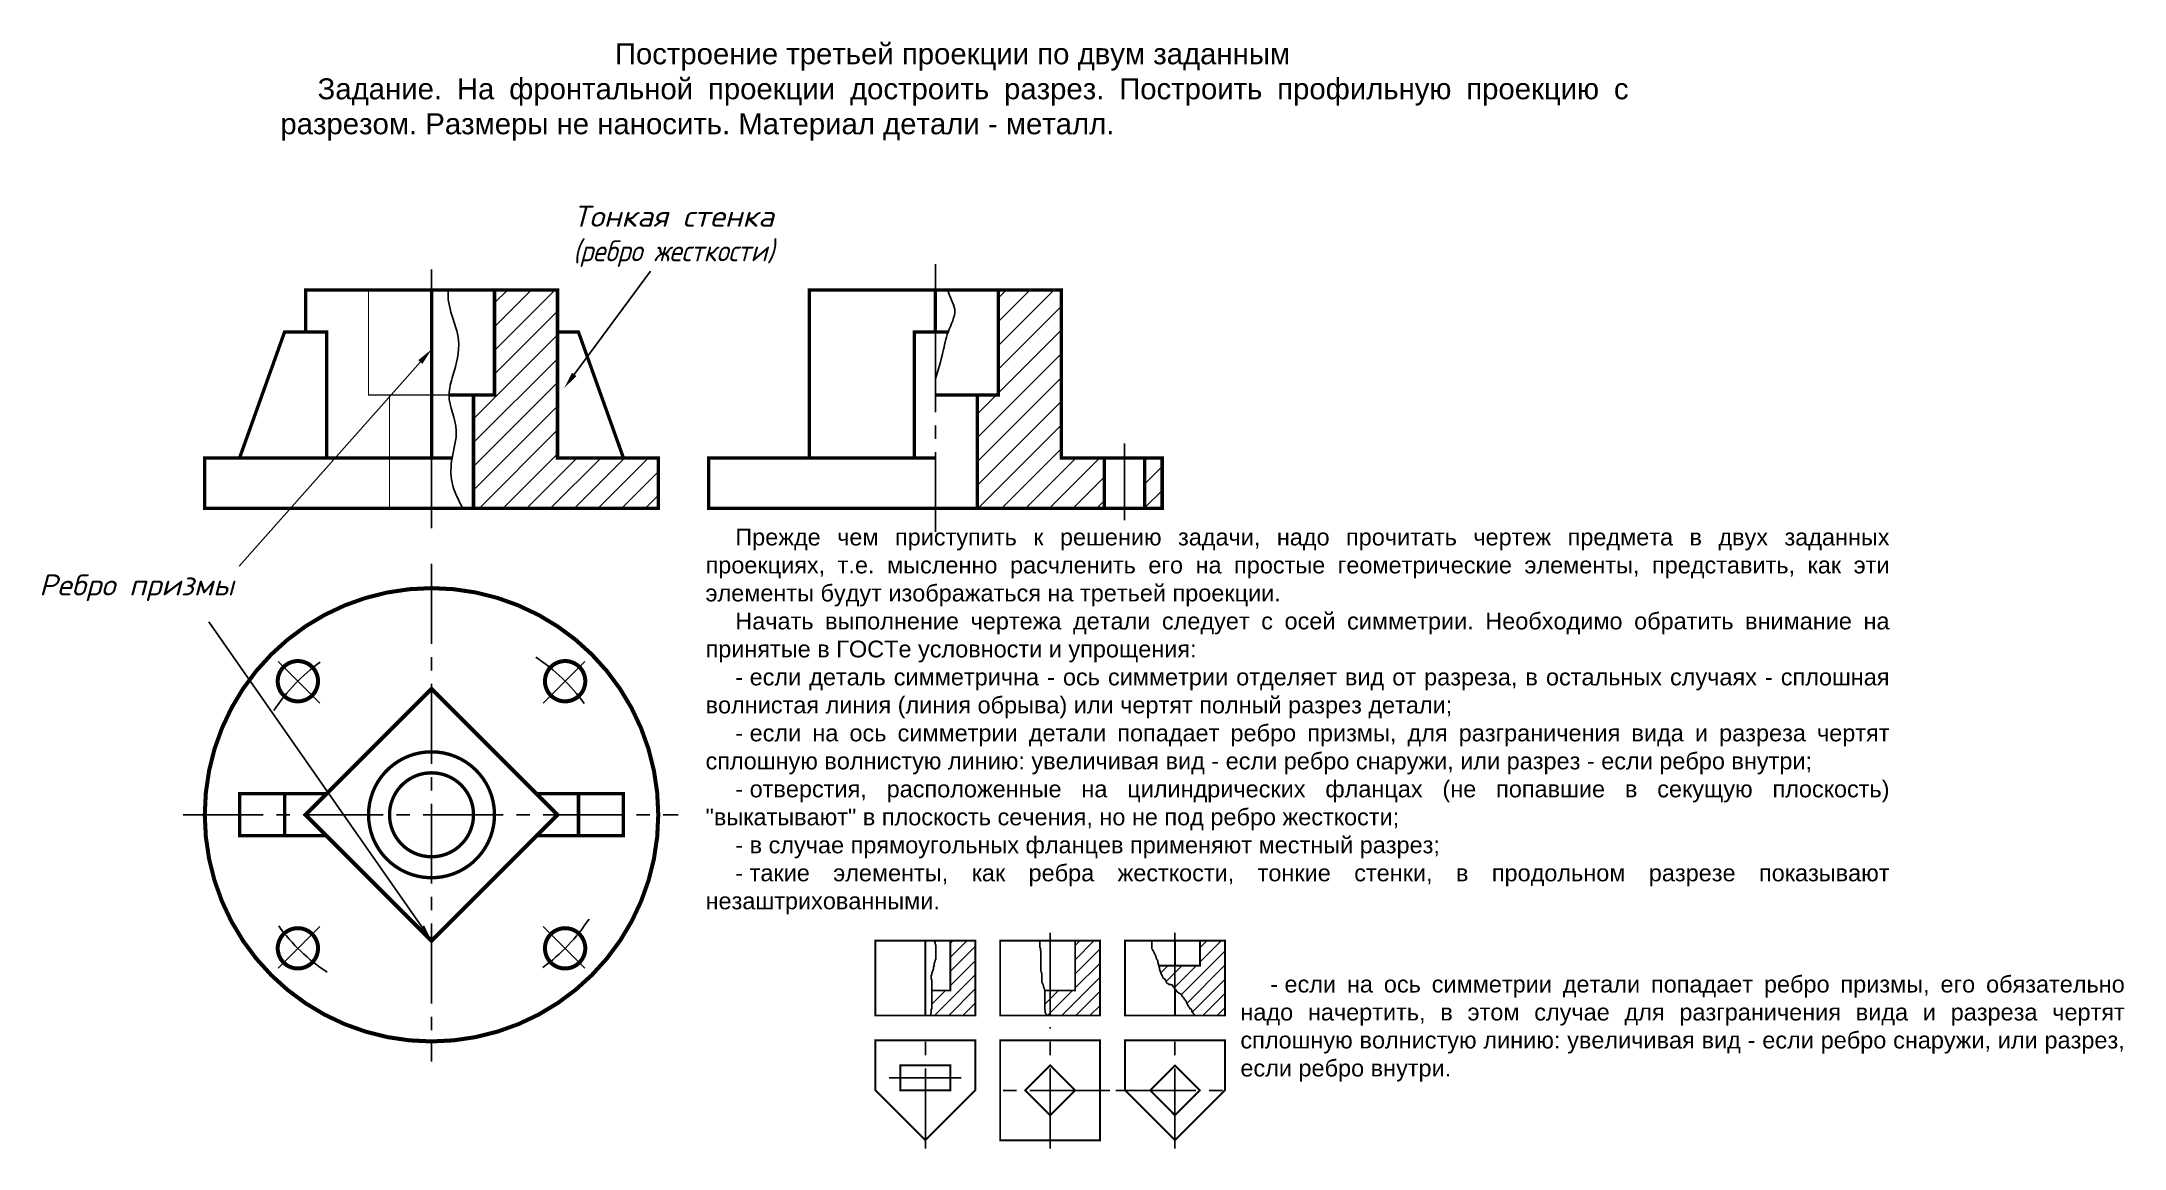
# Model space of a CAD drawing. Extents: x -3 to 493, y 50 to 314.
import ezdxf
from ezdxf import colors
from ezdxf.entities.mleader import LeaderData, LeaderLine
from ezdxf.enums import TextEntityAlignment as Align
from ezdxf.math import Vec2, Vec3

# ---------------------------------------------------------------- set-up
doc = ezdxf.new("R2010")
doc.units = 0
doc.linetypes.add('CENTER2', pattern=[28.575, 19.05, -3.175, 3.175, -3.175])
doc.linetypes.add('DASHED2', pattern=[9.525, 6.35, -3.175])
for name, color, linetype, lineweight in [('Оси', 2, 'CENTER2', 25), ('Основная', 3, 'CONTINUOUS', 80), ('Тонкая', 6, 'CONTINUOUS', 25), ('Штриховая', 4, 'DASHED2', 30)]:
    doc.layers.add(name, color=color, linetype=linetype, lineweight=lineweight)
doc.layers.add('ТЕКСТ', color=2, linetype='CONTINUOUS', plot=False)
doc.styles.add('GAL', font='simplex.shx')
doc.styles.get("Standard").update_dxf_attribs({"font": 'ISOCP'})
doc.styles.add('Т', font='simplex.shx', dxfattribs={"oblique": 15})
pattern_1 = [(45, (141.8728, -120.1422), (-1.681534, 1.681534), [])]

# ---------------------------------------------------------------- blocks, each defined once
blk = doc.blocks.new('*U0')
at = {"layer": 'Оси'}
blk.add_line((-4.09, -5.41), (5.84, 4.52), dxfattribs=at)
blk.add_arc((-30.69, -32.01), 45, 36.0674, 56.4911, dxfattribs=at)
blk = doc.blocks.new('*U1')
at = {"layer": 'Оси', "color": 0, "linetype": 'ByBlock', "lineweight": -2, "transparency": 16777216}
for p, rotation in [((57.66, 160.5), 90), ((57.66, 160.5), 90), ((121.67, 99.12), 270), ((121.67, 99.12), 270), ((58.98, 97.8), 180), ((58.98, 97.8), 180)]:
    blk.add_blockref('*U0', p, dxfattribs=dict(at, rotation=rotation))
blk.add_blockref('*U0', (120.35, 161.82), dxfattribs=at)

msp = doc.modelspace()

# ---------------------------------------------------------------- hatches: boundary and pattern name
at = {"layer": 'Тонкая'}
h = msp.add_hatch(dxfattribs=at)
h.set_pattern_fill('', color=256, scale=4, angle=45, pattern_type=0)
h.set_pattern_definition([(45, (0, 0), (-2.828427, 2.828427), [])])
h.paths.add_polyline_path([(143.67, 214.81), (143.67, 202.81), (99.67, 202.81), (99.67, 229.81), (104.67, 229.81), (104.67, 254.81), (119.67, 254.81), (119.67, 244.81), (119.67, 214.81), (135.38, 214.81)])
h.paths.add_polyline_path([(249.87, 214.81), (249.87, 202.81), (219.67, 202.81), (219.67, 229.81), (224.67, 229.81), (224.67, 254.81), (239.67, 254.81), (239.67, 214.81)])
h.paths.add_polyline_path([(263.67, 214.81), (263.67, 202.81), (259.47, 202.81), (259.47, 214.81)])
h = msp.add_hatch(dxfattribs=at)
h.set_pattern_fill('_U', color=256, scale=2.378049, angle=45, style=0, pattern_type=0)
h.set_pattern_definition(pattern_1)
h.paths.add_polyline_path([(213.21, 87.94), (208.81, 87.94), (208.81, 83.73), (208.68, 83.34), (208.68, 82.81), (208.55, 82.41), (208.55, 81.99), (219.16, 81.99), (219.16, 99.83), (213.21, 99.83)])
h = msp.add_hatch(dxfattribs=at)
h.set_pattern_fill('_U', color=256, scale=2.378049, angle=45, style=0, pattern_type=0)
h.set_pattern_definition(pattern_1)
h.paths.add_polyline_path([(242.94, 87.94), (236.99, 87.94), (236.99, 81.99), (248.88, 81.99), (248.88, 99.83), (242.94, 99.83)])
h.paths.add_polyline_path([(236.99, 87.94), (235.72, 87.94), (235.72, 83.35), (235.77, 83.25), (235.77, 82.92), (235.82, 82.73), (235.86, 82.58), (235.96, 82.44), (236.01, 82.35), (236.1, 82.25), (236.15, 82.11), (236.21, 81.99), (236.99, 81.99)])
h = msp.add_hatch(dxfattribs=at)
h.set_pattern_fill('_U', color=256, scale=2.378049, angle=45, style=0, pattern_type=0)
h.set_pattern_definition(pattern_1)
h.paths.add_polyline_path([(278.61, 99.83), (272.67, 99.83), (272.67, 93.88), (266.72, 93.88), (266.72, 88.26), (266.76, 88.22), (266.89, 88.22), (266.89, 88.08), (267.03, 88.08), (267.03, 87.82), (267.16, 87.69), (267.29, 87.69), (267.29, 87.56), (267.42, 87.56), (267.55, 87.42), (267.69, 87.29), (267.95, 87.16), (268.08, 87.16), (268.21, 87.03), (268.35, 86.9), (268.35, 86.63), (268.48, 86.63), (268.61, 86.5), (268.61, 86.37), (268.87, 86.11), (268.87, 85.97), (269.01, 85.84), (269.27, 85.58), (269.4, 85.45), (269.4, 85.18), (269.53, 85.05), (269.53, 84.92), (269.67, 84.65), (269.8, 84.52), (269.93, 84.13), (270.06, 84), (270.33, 83.6), (270.59, 83.47), (270.72, 83.2), (270.72, 82.94), (270.85, 82.81), (270.99, 82.68), (271.12, 82.41), (271.25, 82.28), (271.25, 81.99), (278.61, 81.99)])
h.paths.add_polyline_path([(266.72, 93.88), (262.87, 93.88), (262.93, 93.75), (262.93, 93.49), (263.07, 93.23), (263.07, 92.96), (263.2, 92.7), (263.2, 92.44), (263.33, 92.17), (263.46, 91.91), (263.73, 91.38), (263.86, 90.99), (264.25, 90.72), (264.39, 90.46), (264.65, 90.19), (264.65, 89.93), (264.78, 89.8), (264.78, 89.67), (264.91, 89.67), (265.05, 89.53), (265.18, 89.53), (265.18, 89.4), (265.71, 89.4), (265.97, 89.27), (266.1, 89.27), (266.1, 89.01), (266.23, 89.01), (266.37, 88.88), (266.37, 88.74), (266.5, 88.61), (266.5, 88.48), (266.72, 88.26)])

# ---------------------------------------------------------------- linework, layer by layer
at = {"layer": 'Оси'}
for p, q in [((89.67, 259.74), (89.67, 254.81)), ((209.67, 261), (209.67, 254.81)), ((209.67, 244.81), (209.67, 197.18)), ((254.67, 218.26), (254.67, 200)), ((89.67, 214.81), (89.67, 198.08)), ((89.67, 189.6), (89.67, 71.03)), ((30.55, 129.81), (148.43, 129.81)), ((236.99, 99.83), (236.99, 101.66)), ((266.72, 101.66), (266.72, 99.83)), ((266.72, 93.88), (266.72, 87.94)), ((236.99, 87.94), (236.99, 81.99)), ((207.27, 50.34), (207.27, 78.85)), ((236.99, 50.34), (236.99, 79.25)), ((266.72, 50.34), (266.72, 78.59)), ((215.83, 67.12), (198.65, 67.12)), ((251.19, 64.16), (222.67, 64.16)), ((252.64, 64.16), (280.75, 64.16))]:
    msp.add_line(p, q, dxfattribs=at)
at = {"layer": 'Основная'}
for points, const_width in [([(59.67, 244.81), (59.67, 254.81), (119.67, 254.81), (119.67, 214.81), (143.67, 214.81), (143.67, 202.81), (35.67, 202.81), (35.67, 214.81), (94.56, 214.81)], 0.8), ([(89.67, 254.81), (89.67, 214.81)], 0.8), ([(89.67, 254.81), (89.67, 214.81)], 0.8), ([(104.67, 254.81), (104.67, 229.81), (93.84, 229.81)], 0.8), ([(179.67, 214.81), (179.67, 254.81), (239.67, 254.81), (239.67, 214.81), (263.67, 214.81), (263.67, 202.81), (155.67, 202.81), (155.67, 214.81), (209.67, 214.81)], 0.8), ([(209.67, 254.81), (209.67, 244.81)], 0.8), ([(209.67, 254.81), (209.67, 244.81)], 0.8), ([(224.67, 254.81), (224.67, 229.81), (209.67, 229.81)], 0.8), ([(43.95, 214.81), (54.67, 244.81), (64.67, 244.81), (64.67, 214.81)], 0.8), ([(135.38, 214.81), (124.67, 244.81), (119.67, 244.81)], 0.8), ([(204.67, 214.81), (204.67, 244.81), (212.68, 244.81)], 0.8), ([(99.67, 229.81), (99.67, 202.81)], 0.8), ([(219.67, 229.81), (219.67, 202.81)], 0.8), ([(249.87, 202.81), (249.87, 214.81)], 0.8), ([(259.47, 202.81), (259.47, 214.81)], 0.8), ([(64.67, 134.81), (43.95, 134.81), (43.95, 124.81), (64.67, 124.81)], 0.8), ([(54.67, 134.81), (54.67, 124.81)], 0.8), ([(114.67, 134.81), (135.38, 134.81), (135.38, 124.81), (114.67, 124.81)], 0.8), ([(124.67, 134.81), (124.67, 124.81)], 0.8), ([(195.38, 99.83), (195.38, 81.99), (219.16, 81.99), (219.16, 99.83), (195.38, 99.83)], 0.45), ([(207.27, 99.83), (207.27, 81.99)], 0.45), ([(213.21, 99.83), (213.21, 87.94), (208.81, 87.94)], 0.45), ([(225.1, 99.83), (225.1, 81.99), (248.88, 81.99), (248.88, 99.83), (225.1, 99.83)], 0.45), ([(235.72, 87.94), (242.94, 87.94), (242.94, 99.83)], 0.45), ([(236.99, 99.83), (236.99, 87.94)], 0.45), ([(254.83, 99.83), (254.83, 81.99), (278.61, 81.99), (278.61, 99.83), (254.83, 99.83)], 0.45), ([(272.67, 99.83), (272.67, 93.88), (262.87, 93.88)], 0.45), ([(266.72, 99.83), (266.72, 93.88)], 0.45), ([(266.72, 88.26), (266.72, 81.99)], 0.45), ([(207.27, 52.27), (219.16, 64.16), (219.16, 76.05), (195.38, 76.05), (195.38, 64.16), (207.27, 52.27)], 0.45), ([(225.1, 76.05), (225.1, 52.27), (248.88, 52.27), (248.88, 76.05), (225.1, 76.05)], 0.45), ([(254.83, 76.05), (278.61, 76.05), (278.61, 64.16), (266.72, 52.27), (254.83, 64.16), (254.83, 76.05)], 0.45), ([(213.21, 70.1), (213.21, 64.16), (201.32, 64.16), (201.32, 70.1), (213.21, 70.1)], 0.45), ([(236.99, 70.1), (231.05, 64.16), (236.99, 58.21), (242.94, 64.16), (236.99, 70.1)], 0.45), ([(266.72, 70.1), (260.78, 64.16), (266.72, 58.21), (272.67, 64.16), (266.72, 70.1)], 0.45)]:
    msp.add_lwpolyline(points, dxfattribs=dict(at, const_width=const_width))
at = {"layer": 'Основная', "const_width": 0.96}
for points in [[(89.67, 183.81, 1), (89.67, 75.81, 1)], [(59.97, 165.94, 1), (55.72, 157.33, 1)], [(123.61, 165.94, 1), (119.36, 157.33, 1)], [(59.97, 102.3, 1), (55.72, 93.69, 1)], [(123.61, 102.3, 1), (119.36, 93.69, 1)]]:
    msp.add_lwpolyline(points, format="xyb", close=True, dxfattribs=at)
msp.add_lwpolyline([(59.67, 129.81), (89.67, 99.81), (119.67, 129.81), (89.67, 159.81)], close=True, dxfattribs=at)
at = {"layer": 'Основная', "const_width": 0.8}
for points in [[(74.67, 129.81, 2.414214), (89.67, 144.81, 0.414214), (74.67, 129.81, 1)], [(79.67, 129.81, 2.414214), (89.67, 139.81, 0.414214), (79.67, 129.81, 1)]]:
    msp.add_lwpolyline(points, format="xyb", dxfattribs=at)
at = {"layer": 'Тонкая'}
for points in [[(209.34, 99.83), (209.34, 99.82), (209.47, 99.69), (209.61, 99.29), (209.61, 99.03), (209.74, 98.77), (209.74, 95.47), (209.61, 95.07), (209.34, 94.28), (209.34, 93.89), (209.21, 93.49), (209.21, 93.1), (209.08, 92.7), (208.95, 92.44), (208.81, 92.04), (208.81, 91.78), (208.68, 91.51), (208.68, 90.72), (208.81, 90.46), (208.81, 83.73), (208.68, 83.34), (208.68, 82.81), (208.55, 82.41), (208.55, 82.02), (208.54, 81.99)], [(234.53, 99.83), (234.53, 98.28), (234.58, 98.13), (234.67, 97.94), (234.67, 97.7), (234.72, 97.61), (234.72, 97.46), (234.77, 97.32), (234.77, 92.79), (234.86, 92.41), (234.91, 92.27), (234.96, 92.08), (235.05, 91.93), (235.05, 89.93), (235.1, 89.79), (235.2, 89.6), (235.24, 89.45), (235.29, 89.26), (235.39, 88.98), (235.43, 88.83), (235.48, 88.69), (235.53, 88.59), (235.58, 88.45), (235.63, 88.31), (235.67, 88.21), (235.67, 88.12), (235.72, 87.93), (235.72, 83.35), (235.77, 83.25), (235.77, 82.92), (235.82, 82.73), (235.86, 82.58), (235.96, 82.44), (236.01, 82.35), (236.1, 82.25), (236.15, 82.11), (236.2, 82.01), (236.2, 81.99)], [(261.22, 99.83), (261.22, 97.84), (261.35, 97.71), (261.48, 97.45), (261.61, 97.32), (261.61, 97.18), (261.75, 97.05), (261.75, 96.92), (261.88, 96.79), (261.88, 96.66), (262.01, 96.52), (262.01, 96.39), (262.14, 96.26), (262.14, 96), (262.27, 95.87), (262.27, 95.6), (262.41, 95.47), (262.41, 95.34), (262.54, 95.21), (262.67, 94.94), (262.67, 94.55), (262.8, 94.28), (262.8, 94.02), (262.93, 93.75), (262.93, 93.49), (263.07, 93.23), (263.07, 92.96), (263.2, 92.7), (263.2, 92.44), (263.33, 92.17), (263.46, 91.91), (263.73, 91.38), (263.86, 90.99), (264.25, 90.72), (264.39, 90.46), (264.65, 90.19), (264.65, 89.93), (264.78, 89.8), (264.78, 89.67), (264.91, 89.67), (265.05, 89.53), (265.18, 89.53), (265.18, 89.4), (265.71, 89.4), (265.97, 89.27), (266.1, 89.27), (266.1, 89.01), (266.23, 89.01), (266.37, 88.88), (266.37, 88.74), (266.5, 88.61), (266.5, 88.48), (266.76, 88.22), (266.89, 88.22), (266.89, 88.08), (267.03, 88.08), (267.03, 87.82), (267.16, 87.69), (267.29, 87.69), (267.29, 87.56), (267.42, 87.56), (267.55, 87.42), (267.69, 87.29), (267.95, 87.16), (268.08, 87.16), (268.21, 87.03), (268.35, 86.9), (268.35, 86.63), (268.48, 86.63), (268.61, 86.5), (268.61, 86.37), (268.87, 86.11), (268.87, 85.97), (269.01, 85.84), (269.27, 85.58), (269.4, 85.45), (269.4, 85.18), (269.53, 85.05), (269.53, 84.92), (269.67, 84.65), (269.8, 84.52), (269.93, 84.13), (270.06, 84), (270.33, 83.6), (270.59, 83.47), (270.72, 83.2), (270.72, 82.94), (270.85, 82.81), (270.99, 82.68), (271.12, 82.41), (271.25, 82.28), (271.25, 81.99)]]:
    msp.add_lwpolyline(points, dxfattribs=at)
for points, knots in [([(93.7, 254.81), (93.11, 250.8), (97.5, 244.11), (95.13, 235.69), (92.99, 228.54), (96.61, 222.02), (94.31, 215.12), (94.08, 208.55), (96.09, 204.8), (97.16, 202.81)], [8.29531, 8.29531, 8.29531, 8.29531, 20.468531, 28.989744, 33.725261, 42.341717, 48.971811, 54.839174, 61.497917, 61.497917, 61.497917, 61.497917]), ([(212.65, 254.81), (212.98, 253.18), (215.38, 250.02), (212.4, 245.02), (211.45, 239.5), (210.32, 235.81), (209.67, 233.69)], [10.311021, 10.311021, 10.311021, 10.311021, 15.233153, 20.806638, 25.732306, 32.329106, 32.329106, 32.329106, 32.329106])]:
    msp.add_open_spline(points, degree=3, knots=knots, dxfattribs=at)
at = {"layer": 'Штриховая', "const_width": 0.3}
for points in [[(74.67, 254.81), (74.67, 229.81), (93.84, 229.81)], [(79.67, 229.81), (79.67, 202.81)]]:
    msp.add_lwpolyline(points, dxfattribs=at)

# ---------------------------------------------------------------- block references
at = {"layer": 'Оси'}
msp.add_blockref('*U1', (0, 0), dxfattribs=at)

# ---------------------------------------------------------------- texts
at = {"layer": 'ТЕКСТ', "style": 'Т', "oblique": 15}
for s, width, p, p2 in [('Тонкая стенка', 0.986872, (123.37, 269.91), (171.24, 269.91)), ('(ребро жесткости)', 0.80098, (123.37, 261.67), (171.24, 261.67))]:
    msp.add_text(s, height=5, dxfattribs=dict(at, width=width)).set_placement(p, p2, align=Align.FIT)
msp.add_text('Ребро призмы', height=5, dxfattribs=at).set_placement((-3.77, 182.07))
at = {"layer": 'ТЕКСТ', "insert": (53.68, 313.61), "char_height": 5, "attachment_point": 1}
msp.add_mtext_dynamic_manual_height_columns('\\pxa1,qc;{\\fArial|b0|i0|c204|p34;Построение третьей проекции по двум заданным\\P\\pi1.7708,a0.25,qj;Задание. На фронтальной проекции достроить разрез. Построить профильную проекцию с разрезом. Размеры не наносить. Материал детали - металл. }', width=320.0964, gutter_width=25, heights=[0], dxfattribs=at)
at = {"layer": 'ТЕКСТ', "char_height": 4, "attachment_point": 1}
for s, width, insert, style in [('\\pxi1.7708,qj;{\\fArial|b0|i0|c204|p34;Прежде\\fArial|b0|i0|c0|p34; \\fArial|b0|i0|c204|p34;чем\\fArial|b0|i0|c0|p34; \\fArial|b0|i0|c204|p34;приступить\\fArial|b0|i0|c0|p34; \\fArial|b0|i0|c204|p34;к\\fArial|b0|i0|c0|p34; \\fArial|b0|i0|c204|p34;решению\\fArial|b0|i0|c0|p34; \\fArial|b0|i0|c204|p34;задачи\\fArial|b0|i0|c0|p34;, \\fArial|b0|i0|c204|p34;надо\\fArial|b0|i0|c0|p34; \\fArial|b0|i0|c204|p34;прочитать\\fArial|b0|i0|c0|p34; \\fArial|b0|i0|c204|p34;чертеж\\fArial|b0|i0|c0|p34; \\fArial|b0|i0|c204|p34;предмета\\fArial|b0|i0|c0|p34; \\fArial|b0|i0|c204|p34;в\\fArial|b0|i0|c0|p34; \\fArial|b0|i0|c204|p34;двух\\fArial|b0|i0|c0|p34; \\fArial|b0|i0|c204|p34;заданных\\fArial|b0|i0|c0|p34; \\fArial|b0|i0|c204|p34;проекциях\\fArial|b0|i0|c0|p34;, \\fArial|b0|i0|c204|p34;т\\fArial|b0|i0|c0|p34;.\\fArial|b0|i0|c204|p34;е\\fArial|b0|i0|c0|p34;. \\fArial|b0|i0|c204|p34;мысленно\\fArial|b0|i0|c0|p34; \\fArial|b0|i0|c204|p34;расчленить\\fArial|b0|i0|c0|p34; \\fArial|b0|i0|c204|p34;его\\fArial|b0|i0|c0|p34; \\fArial|b0|i0|c204|p34;на\\fArial|b0|i0|c0|p34; \\fArial|b0|i0|c204|p34;простые\\fArial|b0|i0|c0|p34; \\fArial|b0|i0|c204|p34;геометрические\\fArial|b0|i0|c0|p34; \\fArial|b0|i0|c204|p34;элементы\\fArial|b0|i0|c0|p34;, \\fArial|b0|i0|c204|p34;представить\\fArial|b0|i0|c0|p34;, \\fArial|b0|i0|c204|p34;как\\fArial|b0|i0|c0|p34; \\fArial|b0|i0|c204|p34;эти\\fArial|b0|i0|c0|p34; \\fArial|b0|i0|c204|p34;элементы\\fArial|b0|i0|c0|p34; \\fArial|b0|i0|c204|p34;будут\\fArial|b0|i0|c0|p34; \\fArial|b0|i0|c204|p34;изображаться\\fArial|b0|i0|c0|p34; \\fArial|b0|i0|c204|p34;на\\fArial|b0|i0|c0|p34; \\fArial|b0|i0|c204|p34;третьей\\fArial|b0|i0|c0|p34; \\fArial|b0|i0|c204|p34;проекции\\fArial|b0|i0|c0|p34;.\\P\\fArial|b0|i0|c204|p34;Начать\\fArial|b0|i0|c0|p34; \\fArial|b0|i0|c204|p34;выполнение\\fArial|b0|i0|c0|p34; \\fArial|b0|i0|c204|p34;чертежа\\fArial|b0|i0|c0|p34; \\fArial|b0|i0|c204|p34;детали\\fArial|b0|i0|c0|p34; \\fArial|b0|i0|c204|p34;следует\\fArial|b0|i0|c0|p34; \\fArial|b0|i0|c204|p34;с\\fArial|b0|i0|c0|p34; \\fArial|b0|i0|c204|p34;осей\\fArial|b0|i0|c0|p34; \\fArial|b0|i0|c204|p34;симметрии\\fArial|b0|i0|c0|p34;. \\fArial|b0|i0|c204|p34;Необходимо\\fArial|b0|i0|c0|p34; \\fArial|b0|i0|c204|p34;обратить\\fArial|b0|i0|c0|p34; \\fArial|b0|i0|c204|p34;внимание\\fArial|b0|i0|c0|p34; \\fArial|b0|i0|c204|p34;на\\fArial|b0|i0|c0|p34; \\fArial|b0|i0|c204|p34;принятые\\fArial|b0|i0|c0|p34; \\fArial|b0|i0|c204|p34;в\\fArial|b0|i0|c0|p34; \\fArial|b0|i0|c204|p34;ГОСТе\\fArial|b0|i0|c0|p34; \\fArial|b0|i0|c204|p34;условности\\fArial|b0|i0|c0|p34; \\fArial|b0|i0|c204|p34;и\\fArial|b0|i0|c0|p34; \\fArial|b0|i0|c204|p34;упрощения\\fArial|b0|i0|c0|p34;:\\P-\\~\\fArial|b0|i0|c204|p34;если деталь симметрична - ось симметрии отделяет вид от разреза,\\fArial|b0|i0|c0|p34; \\fArial|b0|i0|c204|p34;в\\fArial|b0|i0|c0|p34; \\fArial|b0|i0|c204|p34;остальных\\fArial|b0|i0|c0|p34; \\fArial|b0|i0|c204|p34;случаях\\fArial|b0|i0|c0|p34; - \\fArial|b0|i0|c204|p34;сплошная\\fArial|b0|i0|c0|p34; \\fArial|b0|i0|c204|p34;волнистая\\fArial|b0|i0|c0|p34; \\fArial|b0|i0|c204|p34;линия (линия обрыва) или чертят полный разрез детали\\fArial|b0|i0|c0|p34;;\\fArial|b0|i0|c204|p34;\\P\\fArial|b0|i0|c0|p34;-\\~\\fArial|b0|i0|c204|p34;если\\fArial|b0|i0|c0|p34; \\fArial|b0|i0|c204|p34;на\\fArial|b0|i0|c0|p34; \\fArial|b0|i0|c204|p34;ось\\fArial|b0|i0|c0|p34; \\fArial|b0|i0|c204|p34;симметрии\\fArial|b0|i0|c0|p34; \\fArial|b0|i0|c204|p34;детали\\fArial|b0|i0|c0|p34; \\fArial|b0|i0|c204|p34;попадает\\fArial|b0|i0|c0|p34; \\fArial|b0|i0|c204|p34;ребро призмы\\fArial|b0|i0|c0|p34;, \\fArial|b0|i0|c204|p34;для\\fArial|b0|i0|c0|p34; \\fArial|b0|i0|c204|p34;разграничения\\fArial|b0|i0|c0|p34; \\fArial|b0|i0|c204|p34;вида\\fArial|b0|i0|c0|p34; \\fArial|b0|i0|c204|p34;и\\fArial|b0|i0|c0|p34; \\fArial|b0|i0|c204|p34;разреза\\fArial|b0|i0|c0|p34; \\fArial|b0|i0|c204|p34;чертят\\fArial|b0|i0|c0|p34; \\fArial|b0|i0|c204|p34;сплошную\\fArial|b0|i0|c0|p34; \\fArial|b0|i0|c204|p34;волнистую\\fArial|b0|i0|c0|p34; \\fArial|b0|i0|c204|p34;линию\\fArial|b0|i0|c0|p34;: \\fArial|b0|i0|c204|p34;увеличивая\\fArial|b0|i0|c0|p34; \\fArial|b0|i0|c204|p34;вид\\fArial|b0|i0|c0|p34; - \\fArial|b0|i0|c204|p34;если\\fArial|b0|i0|c0|p34; \\fArial|b0|i0|c204|p34;ребро\\fArial|b0|i0|c0|p34; \\fArial|b0|i0|c204|p34;снаружи\\fArial|b0|i0|c0|p34;, \\fArial|b0|i0|c204|p34;или\\fArial|b0|i0|c0|p34; \\fArial|b0|i0|c204|p34;разрез\\fArial|b0|i0|c0|p34; - \\fArial|b0|i0|c204|p34;если\\fArial|b0|i0|c0|p34; \\fArial|b0|i0|c204|p34;ребро\\fArial|b0|i0|c0|p34; \\fArial|b0|i0|c204|p34;внутри;\\fArial|b0|i0|c0|p34;\\P-\\~\\fArial|b0|i0|c204|p34;отверстия\\fArial|b0|i0|c0|p34;, \\fArial|b0|i0|c204|p34;расположенные\\fArial|b0|i0|c0|p34; \\fArial|b0|i0|c204|p34;на\\fArial|b0|i0|c0|p34; \\fArial|b0|i0|c204|p34;цилиндрических\\fArial|b0|i0|c0|p34; \\fArial|b0|i0|c204|p34;фланцах\\fArial|b0|i0|c0|p34; \\fArial|b0|i0|c204|p34;(не\\fArial|b0|i0|c0|p34; \\fArial|b0|i0|c204|p34;попавшие\\fArial|b0|i0|c0|p34; \\fArial|b0|i0|c204|p34;в\\fArial|b0|i0|c0|p34; \\fArial|b0|i0|c204|p34;секущую\\fArial|b0|i0|c0|p34; \\fArial|b0|i0|c204|p34;плоскость)\\fArial|b0|i0|c0|p34; "\\fArial|b0|i0|c204|p34;выкатывают\\fArial|b0|i0|c0|p34;" \\fArial|b0|i0|c204|p34;в\\fArial|b0|i0|c0|p34; \\fArial|b0|i0|c204|p34;плоскость\\fArial|b0|i0|c0|p34; \\fArial|b0|i0|c204|p34;сечения, но не под ребро жесткости\\fArial|b0|i0|c0|p34;;\\P-\\~\\fArial|b0|i0|c204|p34;в\\fArial|b0|i0|c0|p34; \\fArial|b0|i0|c204|p34;случае\\fArial|b0|i0|c0|p34; \\fArial|b0|i0|c204|p34;прямоугольных\\fArial|b0|i0|c0|p34; \\fArial|b0|i0|c204|p34;фланцев\\fArial|b0|i0|c0|p34; \\fArial|b0|i0|c204|p34;применяют\\fArial|b0|i0|c0|p34; \\fArial|b0|i0|c204|p34;местный\\fArial|b0|i0|c0|p34; \\fArial|b0|i0|c204|p34;разрез\\fArial|b0|i0|c0|p34;;\\P-\\~\\fArial|b0|i0|c204|p34;такие\\fArial|b0|i0|c0|p34; \\fArial|b0|i0|c204|p34;элементы\\fArial|b0|i0|c0|p34;, \\fArial|b0|i0|c204|p34;как\\fArial|b0|i0|c0|p34; \\fArial|b0|i0|c204|p34;ребра\\fArial|b0|i0|c0|p34; \\fArial|b0|i0|c204|p34;жесткости\\fArial|b0|i0|c0|p34;, \\fArial|b0|i0|c204|p34;тонкие\\fArial|b0|i0|c0|p34; \\fArial|b0|i0|c204|p34;стенки\\fArial|b0|i0|c0|p34;, \\fArial|b0|i0|c204|p34;в\\fArial|b0|i0|c0|p34; \\fArial|b0|i0|c204|p34;продольном\\fArial|b0|i0|c0|p34; \\fArial|b0|i0|c204|p34;разрезе\\fArial|b0|i0|c0|p34; \\fArial|b0|i0|c204|p34;показывают\\fArial|b0|i0|c0|p34; \\fArial|b0|i0|c204|p34;незаштрихованными\\fArial|b0|i0|c0|p34;.}', 281.1051, (154.93, 197.98), 'GAL'), ('\\pxi1.7708,qj;{\\fArial|b0|i0|c0|p34;\\Q0;-\\~\\fArial|b0|i0|c204|p34;если\\fArial|b0|i0|c0|p34; \\fArial|b0|i0|c204|p34;на\\fArial|b0|i0|c0|p34; \\fArial|b0|i0|c204|p34;ось\\fArial|b0|i0|c0|p34; \\fArial|b0|i0|c204|p34;симметрии\\fArial|b0|i0|c0|p34; \\fArial|b0|i0|c204|p34;детали\\fArial|b0|i0|c0|p34; \\fArial|b0|i0|c204|p34;попадает\\fArial|b0|i0|c0|p34; \\fArial|b0|i0|c204|p34;ребро призмы\\fArial|b0|i0|c0|p34;, \\fArial|b0|i0|c204|p34;его обязательно надо начертить, в этом случае для\\fArial|b0|i0|c0|p34; \\fArial|b0|i0|c204|p34;разграничения\\fArial|b0|i0|c0|p34; \\fArial|b0|i0|c204|p34;вида\\fArial|b0|i0|c0|p34; \\fArial|b0|i0|c204|p34;и\\fArial|b0|i0|c0|p34; \\fArial|b0|i0|c204|p34;разреза\\fArial|b0|i0|c0|p34; \\fArial|b0|i0|c204|p34;чертят\\fArial|b0|i0|c0|p34; \\fArial|b0|i0|c204|p34;сплошную\\fArial|b0|i0|c0|p34; \\fArial|b0|i0|c204|p34;волнистую\\fArial|b0|i0|c0|p34; \\fArial|b0|i0|c204|p34;линию\\fArial|b0|i0|c0|p34;: \\fArial|b0|i0|c204|p34;увеличивая\\fArial|b0|i0|c0|p34; \\fArial|b0|i0|c204|p34;вид\\fArial|b0|i0|c0|p34; - \\fArial|b0|i0|c204|p34;если\\fArial|b0|i0|c0|p34; \\fArial|b0|i0|c204|p34;ребро\\fArial|b0|i0|c0|p34; \\fArial|b0|i0|c204|p34;снаружи\\fArial|b0|i0|c0|p34;, \\fArial|b0|i0|c204|p34;или\\fArial|b0|i0|c0|p34; \\fArial|b0|i0|c204|p34;разрез,\\fArial|b0|i0|c0|p34; \\fArial|b0|i0|c204|p34;если\\fArial|b0|i0|c0|p34; \\fArial|b0|i0|c204|p34;ребро\\fArial|b0|i0|c0|p34; \\fArial|b0|i0|c204|p34;внутри\\fArial|b0|i0|c0|p34;.}', 209.969, (282.3, 91.47), 'Т')]:
    msp.add_mtext_dynamic_manual_height_columns(s, width=width, gutter_width=25, heights=[0], dxfattribs=dict(at, insert=insert, style=style))

# ---------------------------------------------------------------- leaders
at = {"layer": 'ТЕКСТ'}
ml = msp.add_multileader_mtext('Standard', dxfattribs=at)
ml.set_content('')
ml.set_leader_properties()
ml.build(insert=Vec2(0, 0))
ml.multileader.update_dxf_attribs({"has_dogleg": 0, "text_right_attachment_type": 6, "dogleg_length": 0.36})
ctx = ml.context
ctx.base_point, ctx.plane_origin = Vec3(141.79, 259.33), Vec3(121.28, 231.5)
ctx.right_attachment = 6
notes = []
notes.append((ctx, [(0, (1, 1, 0), (141.43, 259.33), (1, 0), 0.36, [(0, [(121.28, 231.5)], 0, [])])]))
ctx.mtext, ml.multileader.dxf.content_type = None, 0
ml = msp.add_multileader_mtext('Standard', dxfattribs=at)
ml.set_content('')
ml.set_leader_properties()
ml.build(insert=Vec2(0, 0))
ml.multileader.update_dxf_attribs({"has_dogleg": 0, "text_right_attachment_type": 6, "dogleg_length": 0.36})
ctx = ml.context
ctx.base_point, ctx.plane_origin = Vec3(44.5, 189.07), Vec3(89.67, 240.68)
ctx.right_attachment = 6
notes.append((ctx, [(0, (1, 1, 0), (44.26, 189.07), (-1, 0), 0.36, [(0, [(89.67, 240.68)], 0, [])])]))
ctx.mtext, ml.multileader.dxf.content_type = None, 0
ml = msp.add_multileader_mtext('Standard', dxfattribs=at)
ml.set_content('')
ml.set_leader_properties()
ml.build(insert=Vec2(0, 0))
ml.multileader.update_dxf_attribs({"has_dogleg": 0, "text_right_attachment_type": 6, "dogleg_length": 0.36})
ctx = ml.context
ctx.base_point, ctx.plane_origin = Vec3(37.24, 175.74), Vec3(89.67, 99.81)
ctx.right_attachment = 6
notes.append((ctx, [(0, (1, 1, 0), (37, 175.74), (-1, 0), 0.36, [(0, [(89.67, 99.81)], 0, [])])]))
ctx.mtext, ml.multileader.dxf.content_type = None, 0
for ctx, leaders in notes:
    for number, flags, end, landing, length, lines in leaders:
        leader = LeaderData()
        leader.index, (leader.has_last_leader_line, leader.has_dogleg_vector, leader.attachment_direction) = number, flags
        leader.last_leader_point, leader.dogleg_vector, leader.dogleg_length = Vec3(end), Vec3(landing), length
        for number, points, colour, breaks in lines:
            line = LeaderLine()
            line.index, line.vertices, line.color, line.breaks = number, Vec3.list(points), colors.encode_raw_color(colour), breaks
            leader.lines.append(line)
        ctx.leaders.append(leader)

doc.saveas('drawing.dxf')
